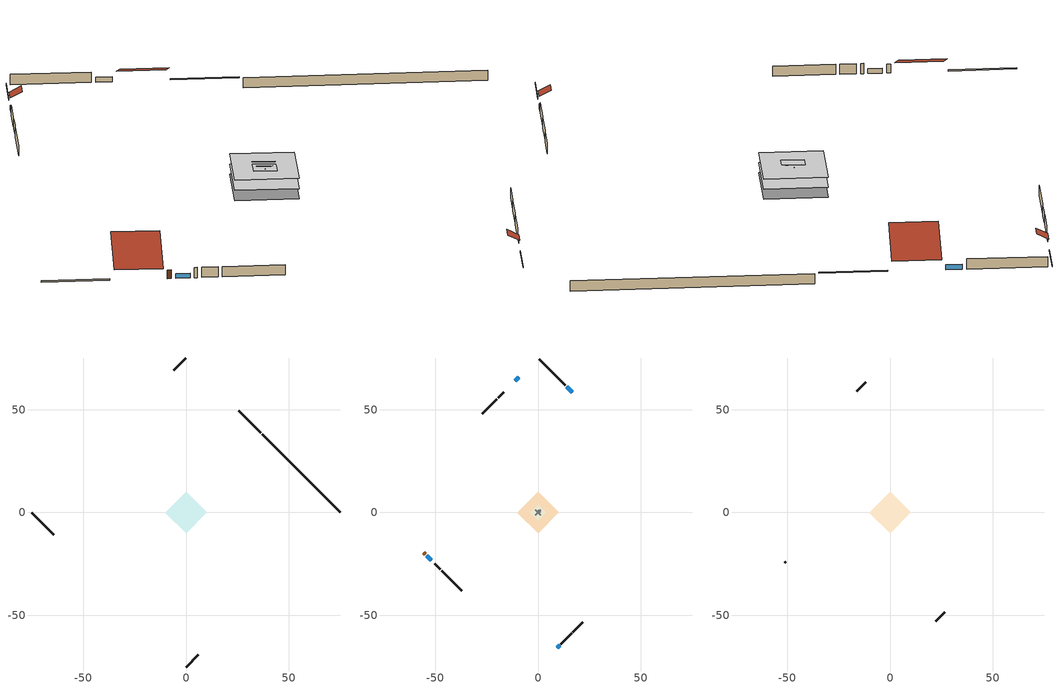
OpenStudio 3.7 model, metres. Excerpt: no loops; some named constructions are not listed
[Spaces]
basement - unconditioned 1
 floor foundation (Slab2 construction): -10.06,0 0,10.06 10.06,0 0,-10.06 z-2.13
 wall outside (RimJoist1 construction): 36.38,38.85 25.65,49.58 z0.3:0.61
 wall outside (RimJoist2 construction): 0,-75.23 5.97,-69.26 z0.3:0.61
 wall outside (RimJoist3 construction): -75.23,0 -64.5,-10.73 z0.3:0.61
 wall outside (RimJoist4 construction): 0,75.23 -5.97,69.26 z0.3:0.61
 wall foundation (FoundationWall1 construction): 75.23,0 37.04,38.19 z-2.13:0.3
garage 1
 floor foundation (Slab1 construction): -3.66,0 0,3.66 3.66,0 0,-3.66 z0
 wall outside (Wall1 construction): 11.19,-64.04 16.37,-58.87 z0.3:2.74
 wall outside (Wall2 construction): -50.17,-25.06 -47.58,-27.65 z0.3:2.74
 wall outside (Wall12 construction): -16.75,58.49 -19.33,55.9 z0.3:2.74
 wall to conditioned space 1 (Wall5 construction Reversed): 1.29,-1.29 -1.29,1.29 z0.3:2.74
 wall to conditioned space 1 (Wall6 construction Reversed): 1.29,1.29 -1.29,-1.29 z0.3:2.74
conditioned space 1
 floor to basement - unconditioned 1 (Floor2 construction): -10.06,0 0,10.06 10.06,0 0,-10.06 z0.3
 wall outside (Wall3 construction): 13.34,61.89 0.66,74.58 z0.3:2.74
 wall outside (Wall4 construction): 17.02,-58.21 21.72,-53.52 z0.3:2.74
 wall outside (Wall7 construction): -46.93,-28.31 -37.14,-38.1 z0.3:2.74
 wall outside (Wall8 construction): -19.99,55.24 -27.04,48.2 z0.3:2.74
 wall outside (AdiabaticWallConstruction): 16.57,58.66 13.99,61.24 z0.3:1.49; 9.44,-65.79 10.54,-64.7 / -9.45,65.79 -11.09,64.14 z0.3:1.34; -54.24,-21 -51.97,-23.26 z0.3:1.4
 wall outside (AdiabaticWallConstruction 1): -55.54,-19.69 -54.89,-20.34 z0.3:2.34
 window (WindowConstruction): 16.57,58.66 13.99,61.24 z0.3:1.49
 window (WindowConstruction 1): 9.45,-65.79 10.54,-64.7 z0.3:1.34
 window (WindowConstruction 2): -54.24,-21 -51.97,-23.26 z0.3:1.4
 window (WindowConstruction 3): -9.45,65.79 -11.09,64.14 z0.3:1.34
 door (Door): -55.54,-19.69 -54.89,-20.34 z0.3:2.34
central ac and furnace airloop ret air space
 floor adiabatic (AdiabaticConst): 0,0 0,1 1,1 1,0 z0
 wall adiabatic (AdiabaticConst): 0,1 0,0 1,0 1,1 0,1 z0:1
 ceiling adiabatic (AdiabaticConst): 1,0 1,1 0,1 0,0 z1
attic - vented 1
 floor to garage 1 (Floor1 construction): -3.66,0 0,3.66 3.66,0 0,-3.66 z2.74
 floor to conditioned space 1 (Floor3 construction Reversed): -10.06,0 0,10.06 10.06,0 0,-10.06 z2.74
 wall outside (Wall9 construction): 22.37,-52.86 26.72,-48.51 z0.3:2.74
 wall outside (Wall10 construction): -11.74,63.49 -16.09,59.14 z0.3:2.74
 wall outside (Wall11 construction): -51.31,-23.92 -50.83,-24.41 z0.3:2.74
 roof outside (Roof1 construction): 17.23,58.01,2.74 10.28,51.06,7.66 18.05,43.29,7.66 24.99,50.24,2.74
 roof outside (Roof2 construction): 8.79,-66.44,2.74 6.86,-64.51,4.11 4.69,-66.67,4.11 6.63,-68.61,2.74
 roof outside (Roof3 construction): -8.79,66.44,2.74 -6.86,64.51,4.11 -4.69,66.67,4.11 -6.63,68.61,2.74
 roof outside (Roof4 construction): -56.2,-19.04,2.74 -49.36,-12.2,7.58 -57,-4.55,7.58 -63.84,-11.39,2.74
[Material] Roughness=Rough
Name | Thickness {m} | Conductivity {W/m-K} | Density {kg/m3} | Specific Heat {J/kg-K} | Thermal Absorptance | Solar Absorptance | Visible Absorptance
gypsum board | 0.0127 | 0.160291 | 801 | 837.4 | 0.9 | 0.6 | 0.6
osb sheathing 0.5 in. 2; osb sheathing 0.5 in. 3 | 0.0127 | 0.115458 | 512.64 | 1214.23
wall stud and cavity 2 | 0.1397 | 0.0937203 | 139.0536 | 1170.24 | 0.9 | 0.7 | 0.7
floor stud and cavity | 0.1397 | 0.923637 | 92.3553 | 1139.71 | 0.9 | 0.7 | 0.7
osb sheathing 0.75 in. | 0.01905 | 0.115458 | 512.64 | 1214.23 | 0.9 | 0.7 | 0.7
floor covering | 0.0127 | 0.0433444 | 54.468 | 1339.84 | 0.9 | 0.6 | 0.6
ceiling loosefill ins | 0.169333 | 0.0480833 | 16.02 | 1046.75 | 0.9 | 0.7 | 0.7
ceiling stud and cavity 1 | 0.1397 | 0.0824711 | 65.682 | 1177.47 | 0.9 | 0.7 | 0.7
[Construction]
Wall5 construction: osb sheathing 0.5 in. 2, wall stud and cavity 2, gypsum board
Wall6 construction: osb sheathing 0.5 in. 3, wall stud and cavity 2, gypsum board
Floor2 construction Reversed: floor covering, osb sheathing 0.75 in., floor stud and cavity
Floor3 construction: ceiling loosefill ins, ceiling stud and cavity 1, gypsum board
[Schedule:Ruleset]
Name | Default Day Schedule
cooling season schedule | cooling season schedule default day
natural vent schedule | natural vent schedule default day
[Schedule:Day]
cooling season schedule default day; cooling season schedule allday1; cooling season schedule allday11; natural vent schedule default day: 24, 0, 0
cooling season schedule allday5; natural vent schedule avail day: 24, 0, 1
[Schedule:Rule] Apply Monday=Yes; Apply Wednesday=Yes; Apply Friday=Yes; Date Specification Type=DateRange; Start Day=1
Name | Schedule Ruleset | Rule Order | Day Schedule | Apply Sunday | Apply Tuesday | Apply Thursday | Apply Saturday | Start Month | End Month | End Day
cooling season schedule allday ruleset1 | cooling season schedule | 2 | cooling season schedule allday1 | Yes | Yes | Yes | Yes | 1 | 4 | 30
cooling season schedule allday ruleset5 | cooling season schedule | 1 | cooling season schedule allday5 | Yes | Yes | Yes | Yes | 5 | 10 | 31
cooling season schedule allday ruleset11 | cooling season schedule | 0 | cooling season schedule allday11 | Yes | Yes | Yes | Yes | 11 | 12 | 31
natural vent schedule rule | natural vent schedule | 0 | natural vent schedule avail day |  |  |  |  | 1 | 12 | 31
